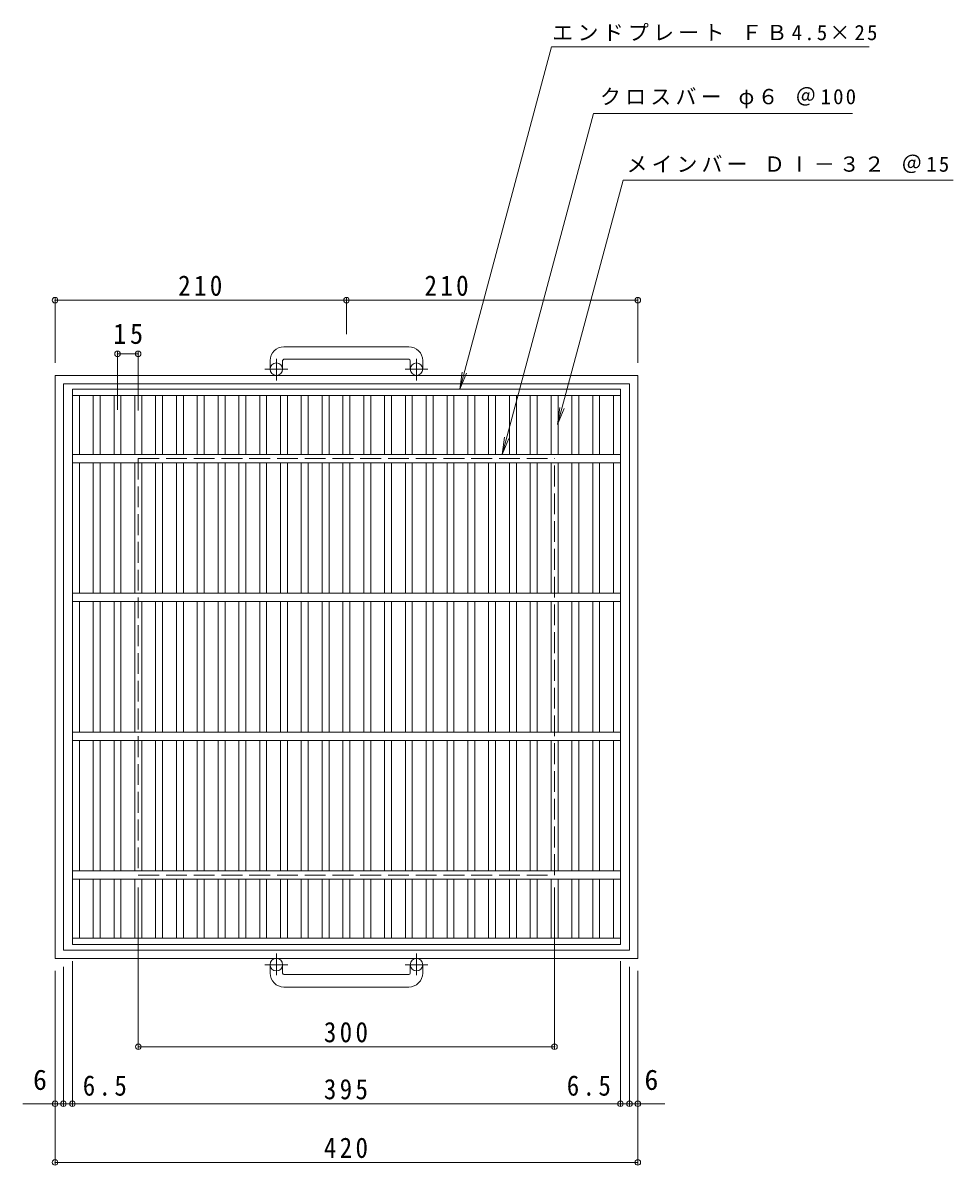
# Model space of a CAD drawing. Units: millimetres at full size, sheet at 1:5. Extents: x -638 to 871, y -685 to 646.
# Drawn here: x -638 to 33, y -176 to 646 of the extents above; entities that cross this region are included whole.
import ezdxf
from ezdxf.enums import TextEntityAlignment as Align

# ---------------------------------------------------------------- set-up
doc = ezdxf.new("R2010")
doc.units = ezdxf.units.MM
doc.header["$LTSCALE"] = 5
doc.header["$PDMODE"] = 32
doc.header["$PDSIZE"] = 4
doc.linetypes.add('CHAIN1', pattern=[8, 5, -1, 1, -1])
doc.linetypes.add('DASHED3', pattern=[4, 3, -1])
for name, color, linetype, lineweight in [('B-1_ピット', 2, 'Continuous', 9), ('B-2_蓋', 3, 'Continuous', 9), ('B-4_寸法', 7, 'Continuous', 9), ('B-5_仕様文', 7, 'Continuous', 9)]:
    doc.layers.add(name, color=color, linetype=linetype, lineweight=lineweight)
doc.styles.add('ＭＳ ゴシック', font='')
doc.styles.get('ＭＳ ゴシック').set_extended_font_data('MS Gothic')

msp = doc.modelspace()

# ---------------------------------------------------------------- linework, layer by layer
at = {"layer": 'B-1_ピット'}
for p, q in [((-359.595, 413.079), (-449.594, 413.079)), ((-449.594, 404.079), (-359.595, 404.079)), ((-459.595, 403.08), (-459.595, 396.979)), ((-450.595, 403.08), (-450.595, 396.979)), ((-358.595, 403.08), (-358.595, 396.979)), ((-349.595, 403.08), (-349.595, 396.979)), ((-614.594, 392.48), (-614.594, -27.521)), ((-614.594, 392.48), (-194.595, 392.48)), ((-194.595, -27.521), (-194.595, 392.48)), ((-608.594, 386.479), (-608.594, -21.521)), ((-608.594, 386.479), (-200.595, 386.479)), ((-200.595, -21.521), (-200.595, 386.479)), ((-608.594, -21.521), (-200.595, -21.521)), ((-614.594, -27.521), (-194.595, -27.521)), ((-459.595, -38.122), (-459.595, -32.022)), ((-450.595, -38.122), (-450.595, -32.022)), ((-358.595, -38.122), (-358.595, -32.022)), ((-349.595, -38.122), (-349.595, -32.022)), ((-449.594, -39.122), (-359.595, -39.122)), ((-359.595, -48.121), (-449.594, -48.121))]:
    msp.add_line(p, q, dxfattribs=at)
at = {"layer": 'B-1_ピット', "linetype": 'CHAIN1'}
for p, q in [((-455.095, 388.872), (-455.095, 404.47)), ((-354.094, 388.872), (-354.094, 404.47)), ((-446.932, 396.979), (-463.339, 396.979)), ((-345.931, 396.979), (-362.338, 396.979)), ((-455.095, -23.914), (-455.095, -39.511)), ((-354.094, -23.914), (-354.094, -39.511)), ((-446.932, -32.022), (-463.339, -32.022)), ((-345.931, -32.022), (-362.338, -32.022))]:
    msp.add_line(p, q, dxfattribs=at)
at = {"layer": 'B-1_ピット', "linetype": 'DASHED3'}
for p, q in [((-554.595, 332.48), (-554.595, 32.478)), ((-554.595, 332.48), (-254.595, 332.48)), ((-254.595, 32.478), (-254.595, 332.48)), ((-554.595, 32.478), (-254.595, 32.478))]:
    msp.add_line(p, q, dxfattribs=at)
at = {"layer": 'B-1_ピット'}
for centre in [(-455.095, 396.979), (-354.095, 396.979), (-455.095, -32.022), (-354.095, -32.022)]:
    msp.add_circle(centre, 4.5, dxfattribs=at)
for centre, radius, start, end in [((-449.594, 403.08), 10, 90, 180), ((-359.595, 403.08), 10, 0, 90), ((-449.594, 403.08), 1, 90, 180), ((-359.595, 403.08), 1, 0, 90), ((-449.594, -38.122), 10, 180, 270), ((-449.594, -38.122), 1, 180, 270), ((-359.595, -38.122), 10, 270, 0), ((-359.595, -38.122), 1, 270, 0)]:
    msp.add_arc(centre, radius, start, end, dxfattribs=at)
at = {"layer": 'B-2_蓋'}
for p, q in [((-602.095, 382.479), (-602.095, -17.521)), ((-602.095, 382.479), (-207.095, 382.479)), ((-207.095, -17.521), (-207.095, 382.479)), ((-602.095, 377.979), (-207.095, 377.979)), ((-597.094, 335.479), (-597.094, 377.979)), ((-587.095, 335.479), (-587.095, 377.979)), ((-582.095, 335.479), (-582.095, 377.979)), ((-572.094, 335.479), (-572.094, 377.979)), ((-567.095, 335.479), (-567.095, 377.979)), ((-557.095, 335.479), (-557.095, 377.979)), ((-552.095, 335.479), (-552.095, 377.979)), ((-542.095, 335.479), (-542.095, 377.979)), ((-537.095, 335.479), (-537.095, 377.979)), ((-527.094, 335.479), (-527.094, 377.979)), ((-522.095, 335.479), (-522.095, 377.979)), ((-512.095, 335.479), (-512.095, 377.979)), ((-507.095, 335.479), (-507.095, 377.979)), ((-497.095, 335.479), (-497.095, 377.979)), ((-492.095, 335.479), (-492.095, 377.979)), ((-482.094, 335.479), (-482.094, 377.979)), ((-477.095, 335.479), (-477.095, 377.979)), ((-467.095, 335.479), (-467.095, 377.979)), ((-462.095, 335.479), (-462.095, 377.979)), ((-452.095, 335.479), (-452.095, 377.979)), ((-447.095, 335.479), (-447.095, 377.979)), ((-437.094, 335.479), (-437.094, 377.979)), ((-432.095, 335.479), (-432.095, 377.979)), ((-422.095, 335.479), (-422.095, 377.979)), ((-417.095, 335.479), (-417.095, 377.979)), ((-407.095, 335.479), (-407.095, 377.979)), ((-402.095, 335.479), (-402.095, 377.979)), ((-392.094, 335.479), (-392.094, 377.979)), ((-387.095, 335.479), (-387.095, 377.979)), ((-377.095, 335.479), (-377.095, 377.979)), ((-372.095, 335.479), (-372.095, 377.979)), ((-362.095, 335.479), (-362.095, 377.979)), ((-357.095, 335.479), (-357.095, 377.979)), ((-347.094, 335.479), (-347.094, 377.979)), ((-342.095, 335.479), (-342.095, 377.979)), ((-332.095, 335.479), (-332.095, 377.979)), ((-327.095, 335.479), (-327.095, 377.979)), ((-317.095, 335.479), (-317.095, 377.979)), ((-312.095, 335.479), (-312.095, 377.979)), ((-302.094, 335.479), (-302.094, 377.979)), ((-297.095, 335.479), (-297.095, 377.979)), ((-287.095, 335.479), (-287.095, 377.979)), ((-282.095, 335.479), (-282.095, 377.979)), ((-272.095, 335.479), (-272.095, 377.979)), ((-267.095, 335.479), (-267.095, 377.979)), ((-257.094, 335.479), (-257.094, 377.979)), ((-252.095, 335.479), (-252.095, 377.979)), ((-242.095, 335.479), (-242.095, 377.979)), ((-237.095, 335.479), (-237.095, 377.979)), ((-227.095, 335.479), (-227.095, 377.979)), ((-222.095, 335.479), (-222.095, 377.979)), ((-212.094, 335.479), (-212.094, 377.979)), ((-207.095, 335.479), (-602.095, 335.479)), ((-207.095, 329.479), (-602.095, 329.479)), ((-597.094, 235.479), (-597.094, 329.479)), ((-587.095, 235.479), (-587.095, 329.479)), ((-582.095, 235.479), (-582.095, 329.479)), ((-572.094, 235.479), (-572.094, 329.479)), ((-567.095, 235.479), (-567.095, 329.479)), ((-557.095, 235.479), (-557.095, 329.479)), ((-552.095, 235.479), (-552.095, 329.479)), ((-542.095, 235.479), (-542.095, 329.479)), ((-537.095, 235.479), (-537.095, 329.479)), ((-527.094, 235.479), (-527.094, 329.479)), ((-522.095, 235.479), (-522.095, 329.479)), ((-512.095, 235.479), (-512.095, 329.479)), ((-507.095, 235.479), (-507.095, 329.479)), ((-497.095, 235.479), (-497.095, 329.479)), ((-492.095, 235.479), (-492.095, 329.479)), ((-482.094, 235.479), (-482.094, 329.479)), ((-477.095, 235.479), (-477.095, 329.479)), ((-467.095, 235.479), (-467.095, 329.479)), ((-462.095, 235.479), (-462.095, 329.479)), ((-452.095, 235.479), (-452.095, 329.479)), ((-447.095, 235.479), (-447.095, 329.479)), ((-437.094, 235.479), (-437.094, 329.479)), ((-432.095, 235.479), (-432.095, 329.479)), ((-422.095, 235.479), (-422.095, 329.479)), ((-417.095, 235.479), (-417.095, 329.479)), ((-407.095, 235.479), (-407.095, 329.479)), ((-402.095, 235.479), (-402.095, 329.479)), ((-392.094, 235.479), (-392.094, 329.479)), ((-387.095, 235.479), (-387.095, 329.479)), ((-377.095, 235.479), (-377.095, 329.479)), ((-372.095, 235.479), (-372.095, 329.479)), ((-362.095, 235.479), (-362.095, 329.479)), ((-357.095, 235.479), (-357.095, 329.479)), ((-347.094, 235.479), (-347.094, 329.479)), ((-342.095, 235.479), (-342.095, 329.479)), ((-332.095, 235.479), (-332.095, 329.479)), ((-327.095, 235.479), (-327.095, 329.479)), ((-317.095, 235.479), (-317.095, 329.479)), ((-312.095, 235.479), (-312.095, 329.479)), ((-302.094, 235.479), (-302.094, 329.479)), ((-297.095, 235.479), (-297.095, 329.479)), ((-287.095, 235.479), (-287.095, 329.479)), ((-282.095, 235.479), (-282.095, 329.479)), ((-272.095, 235.479), (-272.095, 329.479)), ((-267.095, 235.479), (-267.095, 329.479)), ((-257.094, 235.479), (-257.094, 329.479)), ((-252.095, 235.479), (-252.095, 329.479)), ((-242.095, 235.479), (-242.095, 329.479)), ((-237.095, 235.479), (-237.095, 329.479)), ((-227.095, 235.479), (-227.095, 329.479)), ((-222.095, 235.479), (-222.095, 329.479)), ((-212.094, 235.479), (-212.094, 329.479)), ((-207.095, 235.479), (-602.095, 235.479)), ((-207.095, 229.479), (-602.095, 229.479)), ((-597.094, 135.479), (-597.094, 229.479)), ((-587.095, 135.479), (-587.095, 229.479)), ((-582.095, 135.479), (-582.095, 229.479)), ((-572.094, 135.479), (-572.094, 229.479)), ((-567.095, 135.479), (-567.095, 229.479)), ((-557.095, 135.479), (-557.095, 229.479)), ((-552.095, 135.479), (-552.095, 229.479)), ((-542.095, 135.479), (-542.095, 229.479)), ((-537.095, 135.479), (-537.095, 229.479)), ((-527.094, 135.479), (-527.094, 229.479)), ((-522.095, 135.479), (-522.095, 229.479)), ((-512.095, 135.479), (-512.095, 229.479)), ((-507.095, 135.479), (-507.095, 229.479)), ((-497.095, 135.479), (-497.095, 229.479)), ((-492.095, 135.479), (-492.095, 229.479)), ((-482.094, 135.479), (-482.094, 229.479)), ((-477.095, 135.479), (-477.095, 229.479)), ((-467.095, 135.479), (-467.095, 229.479)), ((-462.095, 135.479), (-462.095, 229.479)), ((-452.095, 135.479), (-452.095, 229.479)), ((-447.095, 135.479), (-447.095, 229.479)), ((-437.094, 135.479), (-437.094, 229.479)), ((-432.095, 135.479), (-432.095, 229.479)), ((-422.095, 135.479), (-422.095, 229.479)), ((-417.095, 135.479), (-417.095, 229.479)), ((-407.095, 135.479), (-407.095, 229.479)), ((-402.095, 135.479), (-402.095, 229.479)), ((-392.094, 135.479), (-392.094, 229.479)), ((-387.095, 135.479), (-387.095, 229.479)), ((-377.095, 135.479), (-377.095, 229.479)), ((-372.095, 135.479), (-372.095, 229.479)), ((-362.095, 135.479), (-362.095, 229.479)), ((-357.095, 135.479), (-357.095, 229.479)), ((-347.094, 135.479), (-347.094, 229.479)), ((-342.095, 135.479), (-342.095, 229.479)), ((-332.095, 135.479), (-332.095, 229.479)), ((-327.095, 135.479), (-327.095, 229.479)), ((-317.095, 135.479), (-317.095, 229.479)), ((-312.095, 135.479), (-312.095, 229.479)), ((-302.094, 135.479), (-302.094, 229.479)), ((-297.095, 135.479), (-297.095, 229.479)), ((-287.095, 135.479), (-287.095, 229.479)), ((-282.095, 135.479), (-282.095, 229.479)), ((-272.095, 135.479), (-272.095, 229.479)), ((-267.095, 135.479), (-267.095, 229.479)), ((-257.094, 135.479), (-257.094, 229.479)), ((-252.095, 135.479), (-252.095, 229.479)), ((-242.095, 135.479), (-242.095, 229.479)), ((-237.095, 135.479), (-237.095, 229.479)), ((-227.095, 135.479), (-227.095, 229.479)), ((-222.095, 135.479), (-222.095, 229.479)), ((-212.094, 135.479), (-212.094, 229.479)), ((-207.095, 135.479), (-602.095, 135.479)), ((-207.095, 129.479), (-602.095, 129.479)), ((-597.094, 35.479), (-597.094, 129.479)), ((-587.095, 35.479), (-587.095, 129.479)), ((-582.095, 35.479), (-582.095, 129.479)), ((-572.094, 35.479), (-572.094, 129.479)), ((-567.095, 35.479), (-567.095, 129.479)), ((-557.095, 35.479), (-557.095, 129.479)), ((-552.095, 35.479), (-552.095, 129.479)), ((-542.095, 35.479), (-542.095, 129.479)), ((-537.095, 35.479), (-537.095, 129.479)), ((-527.094, 35.479), (-527.094, 129.479)), ((-522.095, 35.479), (-522.095, 129.479)), ((-512.095, 35.479), (-512.095, 129.479)), ((-507.095, 35.479), (-507.095, 129.479)), ((-497.095, 35.479), (-497.095, 129.479)), ((-492.095, 35.479), (-492.095, 129.479)), ((-482.094, 35.479), (-482.094, 129.479)), ((-477.095, 35.479), (-477.095, 129.479)), ((-467.095, 35.479), (-467.095, 129.479)), ((-462.095, 35.479), (-462.095, 129.479)), ((-452.095, 35.479), (-452.095, 129.479)), ((-447.095, 35.479), (-447.095, 129.479)), ((-437.094, 35.479), (-437.094, 129.479)), ((-432.095, 35.479), (-432.095, 129.479)), ((-422.095, 35.479), (-422.095, 129.479)), ((-417.095, 35.479), (-417.095, 129.479)), ((-407.095, 35.479), (-407.095, 129.479)), ((-402.095, 35.479), (-402.095, 129.479)), ((-392.094, 35.479), (-392.094, 129.479)), ((-387.095, 35.479), (-387.095, 129.479)), ((-377.095, 35.479), (-377.095, 129.479)), ((-372.095, 35.479), (-372.095, 129.479)), ((-362.095, 35.479), (-362.095, 129.479)), ((-357.095, 35.479), (-357.095, 129.479)), ((-347.094, 35.479), (-347.094, 129.479)), ((-342.095, 35.479), (-342.095, 129.479)), ((-332.095, 35.479), (-332.095, 129.479)), ((-327.095, 35.479), (-327.095, 129.479)), ((-317.095, 35.479), (-317.095, 129.479)), ((-312.095, 35.479), (-312.095, 129.479)), ((-302.094, 35.479), (-302.094, 129.479)), ((-297.095, 35.479), (-297.095, 129.479)), ((-287.095, 35.479), (-287.095, 129.479)), ((-282.095, 35.479), (-282.095, 129.479)), ((-272.095, 35.479), (-272.095, 129.479)), ((-267.095, 35.479), (-267.095, 129.479)), ((-257.094, 35.479), (-257.094, 129.479)), ((-252.095, 35.479), (-252.095, 129.479)), ((-242.095, 35.479), (-242.095, 129.479)), ((-237.095, 35.479), (-237.095, 129.479)), ((-227.095, 35.479), (-227.095, 129.479)), ((-222.095, 35.479), (-222.095, 129.479)), ((-212.094, 35.479), (-212.094, 129.479)), ((-207.095, 35.479), (-602.095, 35.479)), ((-207.095, 29.479), (-602.095, 29.479)), ((-597.094, -13.022), (-597.094, 29.479)), ((-587.095, -13.022), (-587.095, 29.479)), ((-582.095, -13.022), (-582.095, 29.479)), ((-572.094, -13.022), (-572.094, 29.479)), ((-567.095, -13.022), (-567.095, 29.479)), ((-557.095, -13.022), (-557.095, 29.479)), ((-552.095, -13.022), (-552.095, 29.479)), ((-542.095, -13.022), (-542.095, 29.479)), ((-537.095, -13.022), (-537.095, 29.479)), ((-527.094, -13.022), (-527.094, 29.479)), ((-522.095, -13.022), (-522.095, 29.479)), ((-512.095, -13.022), (-512.095, 29.479)), ((-507.095, -13.022), (-507.095, 29.479)), ((-497.095, -13.022), (-497.095, 29.479)), ((-492.095, -13.022), (-492.095, 29.479)), ((-482.094, -13.022), (-482.094, 29.479)), ((-477.095, -13.022), (-477.095, 29.479)), ((-467.095, -13.022), (-467.095, 29.479)), ((-462.095, -13.022), (-462.095, 29.479)), ((-452.095, -13.022), (-452.095, 29.479)), ((-447.095, -13.022), (-447.095, 29.479)), ((-437.094, -13.022), (-437.094, 29.479)), ((-432.095, -13.022), (-432.095, 29.479)), ((-422.095, -13.022), (-422.095, 29.479)), ((-417.095, -13.022), (-417.095, 29.479)), ((-407.095, -13.022), (-407.095, 29.479)), ((-402.095, -13.022), (-402.095, 29.479)), ((-392.094, -13.022), (-392.094, 29.479)), ((-387.095, -13.022), (-387.095, 29.479)), ((-377.095, -13.022), (-377.095, 29.479)), ((-372.095, -13.022), (-372.095, 29.479)), ((-362.095, -13.022), (-362.095, 29.479)), ((-357.095, -13.022), (-357.095, 29.479)), ((-347.094, -13.022), (-347.094, 29.479)), ((-342.095, -13.022), (-342.095, 29.479)), ((-332.095, -13.022), (-332.095, 29.479)), ((-327.095, -13.022), (-327.095, 29.479)), ((-317.095, -13.022), (-317.095, 29.479)), ((-312.095, -13.022), (-312.095, 29.479)), ((-302.094, -13.022), (-302.094, 29.479)), ((-297.095, -13.022), (-297.095, 29.479)), ((-287.095, -13.022), (-287.095, 29.479)), ((-282.095, -13.022), (-282.095, 29.479)), ((-272.095, -13.022), (-272.095, 29.479)), ((-267.095, -13.022), (-267.095, 29.479)), ((-257.094, -13.022), (-257.094, 29.479)), ((-252.095, -13.022), (-252.095, 29.479)), ((-242.095, -13.022), (-242.095, 29.479)), ((-237.095, -13.022), (-237.095, 29.479)), ((-227.095, -13.022), (-227.095, 29.479)), ((-222.095, -13.022), (-222.095, 29.479)), ((-212.094, -13.022), (-212.094, 29.479)), ((-207.095, -13.022), (-602.095, -13.022)), ((-207.095, -17.521), (-602.095, -17.521))]:
    msp.add_line(p, q, dxfattribs=at)
at = {"layer": 'B-4_寸法'}
for p, q in [((-614.594, 401.48), (-614.594, 448.412)), ((-404.595, 422.079), (-404.595, 448.412)), ((-194.595, 401.48), (-194.595, 448.412)), ((-569.595, 367.685), (-569.595, 409.775)), ((-569.595, 407.975), (-554.655, 407.975)), ((-554.655, 367.065), (-554.655, 409.775)), ((-554.595, 23.478), (-554.595, -92.924)), ((-254.595, 23.478), (-254.595, -92.924)), ((-602.095, -134.002), (-602.095, -29.521)), ((-207.095, -134.002), (-207.095, -29.521)), ((-614.594, -36.521), (-614.594, -176.219)), ((-608.594, -134.002), (-608.594, -33.521)), ((-200.595, -134.002), (-200.595, -33.521)), ((-194.595, -36.521), (-194.595, -176.219)), ((-554.595, -91.124), (-254.595, -91.124)), ((-637.819, -132.202), (-608.594, -132.202)), ((-608.594, -132.202), (-602.095, -132.202)), ((-602.095, -132.202), (-207.095, -132.202)), ((-207.095, -132.202), (-200.595, -132.202)), ((-200.595, -132.202), (-175.051, -132.202)), ((-614.594, -174.419), (-194.595, -174.419))]:
    msp.add_line(p, q, dxfattribs=at)
msp.add_lwpolyline([(-614.594, 446.612), (-404.595, 446.612), (-194.595, 446.612)], dxfattribs=at)
for p in [(-614.594, 446.612), (-404.595, 446.612), (-194.595, 446.612), (-569.595, 407.975), (-554.655, 407.975), (-554.595, -91.124), (-254.595, -91.124), (-614.594, -132.202), (-608.594, -132.202), (-602.095, -132.202), (-207.095, -132.202), (-200.595, -132.202), (-194.595, -132.202), (-614.594, -174.419), (-194.595, -174.419)]:
    msp.add_point(p, dxfattribs=at)
at = {"layer": 'B-5_仕様文'}
for p, q in [((-322.898, 382.478), (-256.822, 629.078)), ((-256.822, 629.078), (-27.805, 629.078)), ((-292.346, 335.479), (-226.538, 581.077)), ((-226.538, 581.077), (-39.91, 581.077)), ((-252.362, 356.977), (-205.176, 533.078)), ((-205.176, 533.078), (32.722, 533.078)), ((-322.898, 382.478), (-321.267, 394.871)), ((-322.898, 382.478), (-318.115, 394.027)), ((-252.362, 356.977), (-250.731, 369.37)), ((-252.362, 356.977), (-247.579, 368.526)), ((-292.346, 335.479), (-290.714, 347.872)), ((-292.346, 335.479), (-287.562, 347.028))]:
    msp.add_line(p, q, dxfattribs=at)

# ---------------------------------------------------------------- texts
at = {"layer": 'B-4_寸法', "color": 2, "style": 'ＭＳ ゴシック'}
for p in [(-630.437, -126.602), (-189.761, -126.602)]:
    msp.add_text('6', height=14.66, dxfattribs=at).set_placement(p, align=Align.BOTTOM_LEFT)
at = {"layer": 'B-4_寸法', "color": 2, "char_height": 14.66, "attachment_point": 7, "style": 'ＭＳ ゴシック'}
for s, insert in [('\\T1.27;\\W0.9;210', (-525.845, 449.612)), ('\\T1.27;\\W0.9;210', (-348.319, 449.612)), ('\\T1.27;\\W0.95;15', (-572.652, 414.934)), ('\\T1.27;\\W0.9;300', (-420.845, -88.124)), ('\\T1.27;\\W0.9;6.5', (-594.632, -126.602)), ('\\T1.27;\\W0.9;395', (-420.845, -129.202)), ('\\T1.27;\\W0.9;6.5', (-245.773, -126.602)), ('\\T1.27;\\W0.9;420', (-420.845, -171.419))]:
    msp.add_mtext(s, dxfattribs=dict(at, insert=insert))
at = {"layer": 'B-5_仕様文', "char_height": 11, "attachment_point": 7, "style": 'ＭＳ ゴシック'}
for s, insert in [('\\T1.21;エンドプレート\\~ＦＢ4.5×25', (-256.125, 633.297)), ('\\T1.21;クロスバー\\~φ６\\~＠100', (-221.81, 584.78)), ('\\T1.2;メインバー\\~ＤⅠ－３２\\~＠15', (-202.633, 538.13))]:
    msp.add_mtext(s, dxfattribs=dict(at, insert=insert))

doc.saveas('drawing.dxf')
